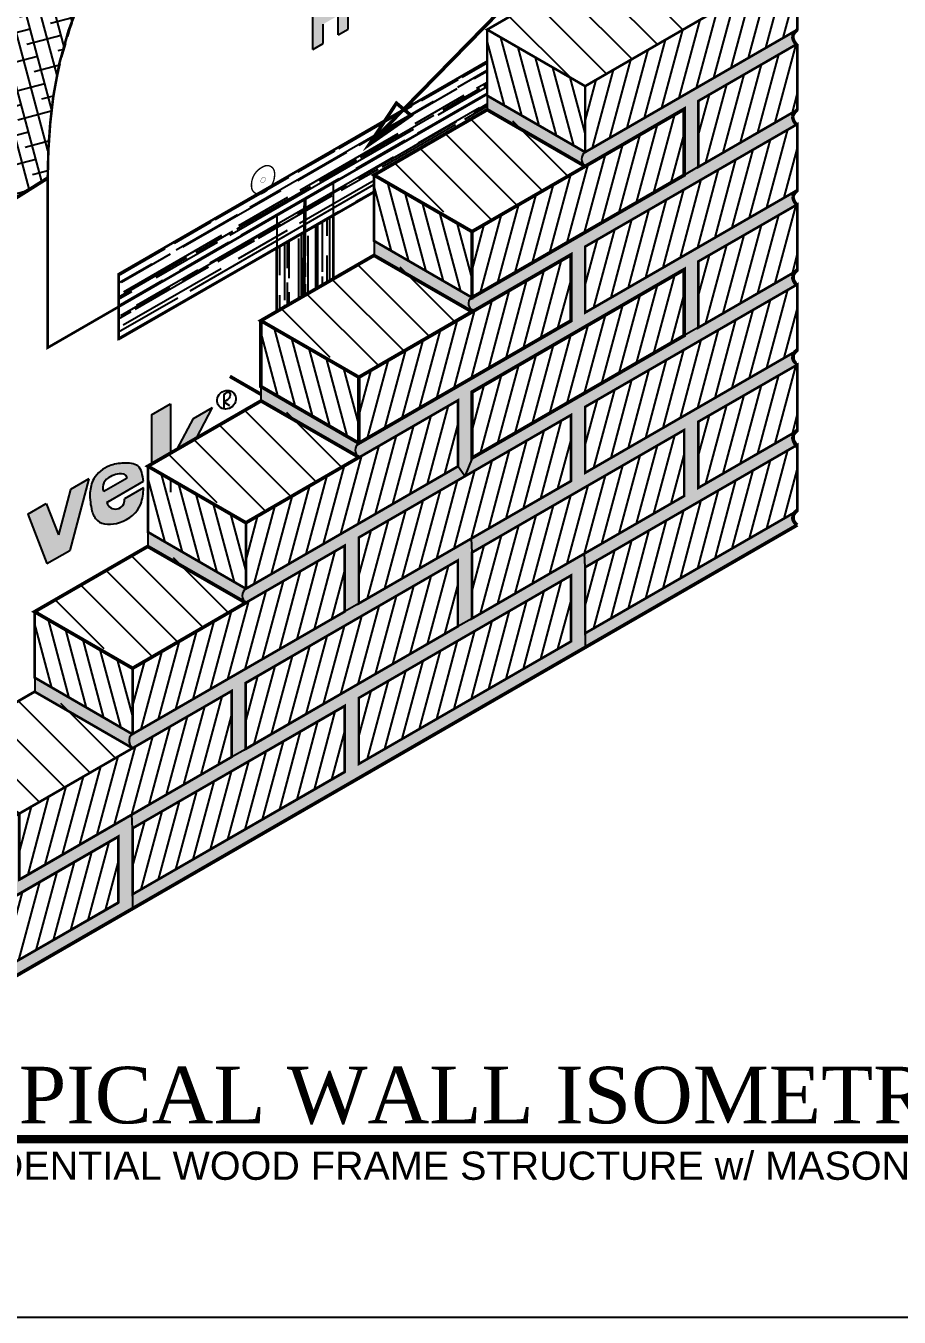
# Model space of a CAD drawing. Extents: x -7.5 to 66.5, y -293.2 to -219.2.
# Drawn here: x 10.4 to 41.28, y -293.16 to -247.5 of the extents above; entities that cross this region are included whole.
import ezdxf

# ---------------------------------------------------------------- set-up
doc = ezdxf.new("R2010")
doc.units = 0
doc.header["$MEASUREMENT"] = 0
doc.linetypes.add('DASHED', pattern=[0.75, 0.5, -0.25])
for name, color, linetype in [('CLADDING', 242, 'CONTINUOUS'), ('DUPONTLOGO', 7, 'CONTINUOUS'), ('FASTENING', 1, 'CONTINUOUS'), ('INSULATION', 40, 'CONTINUOUS'), ('STRUCTURE', 7, 'CONTINUOUS'), ('TEXT', 7, 'CONTINUOUS'), ('TITLE', 7, 'CONTINUOUS'), ('TYVEK', 5, 'DASHED')]:
    doc.layers.add(name, color=color, linetype=linetype)
doc.styles.add('DETAILS', font='sanss___.ttf', dxfattribs={"height": 1})
doc.styles.add('TITLE', font='TIMES.TTF', dxfattribs={"height": 2})
pattern_1 = [(135, (-379.8492787600583, -262.6702526247009), (-0.7071067811865476, -0.7071067811865475), [])]
pattern_2 = [(74.99999999999999, (-379.8492787600583, -268.3443157303655), (-0.4829629131445341, 0.1294095225512605), [])]
pattern_3 = [(74.99999999999999, (-379.8492787600583, -262.6702526247009), (-0.4829629131445341, 0.1294095225512605), [])]

# ---------------------------------------------------------------- blocks, each defined once
blk = doc.blocks.new('A$C75422246')
at = {"layer": 'STRUCTURE'}
for points, const_width in [([(1.674398539479625, 1.577320099107055, 0.5655532621440619), (0.8987215331621883, 1.993011479701181, 0.3241944426603776), (0.04997871842306267, 0.5605629665240031, 0.5650898043133372), (0.848136404993511, 0.1111688816761216, 0.3155850526292971), (1.674398539479625, 1.577320099107055, 0.577350269189626)], 0.1), ([(1.031631028562803, 1.151078264046731, 0.5655532621440619), (0.8764956272993167, 1.234216540165562, 0.3241944426603776), (0.7067470643514895, 0.9477268375301264, 0.5650898043133372), (0.8663786016655806, 0.8578480205605388, 0.3155850526292971), (1.031631028562803, 1.151078264046731, 0.577350269189626)], 0.02)]:
    blk.add_lwpolyline(points, format="xyb", dxfattribs=dict(at, const_width=const_width))
blk = doc.blocks.new('A$C374643C7')
at = {"layer": 'INSULATION', "xscale": 0.5, "yscale": 0.5, "zscale": 0.5}
blk.add_blockref('A$C75422246', (-9.447751381230773e-08, -7.725697237503937e-07), dxfattribs=at)

msp = doc.modelspace()

# ---------------------------------------------------------------- hatches: boundary and pattern name
at = {"layer": 'CLADDING'}
h = msp.add_hatch(dxfattribs=at)
h.set_pattern_fill('ZIGZAG', color=254, scale=4, angle=59.99999999999999, style=0)
h.set_pattern_definition([(59.99999999999999, (-379.8492787600583, -262.6702526247009), (-0.1830127018922192, 0.6830127018922194), [0.5, -0.5]), (150, (-379.5992787600583, -262.2372399228086), (-0.6830127018922193, -0.1830127018922192), [0.5, -0.5])])
edge = h.paths.add_edge_path()
edge.add_line((12.56521923045273, -236.3013013002542), (13.86425733612981, -235.5513013002541))
edge.add_line((13.86425733612981, -235.5513013002541), (26.42162569100418, -228.301301300254))
edge.add_line((26.42162569100418, -228.301301300254), (27.47066379668076, -227.6956388675515))
edge.add_line((27.47066379668076, -227.6956388675515), (27.47066379668075, -227.4069637329567))
edge.add_line((27.47066379668075, -227.4069637329567), (2.302463425002475, -241.9378309925634))
edge.add_spline(control_points=[(2.302463425002486, -241.9378309925635), (-0.7578864473253475, -246.7125052989014), (-4.210912280244713, -246.9748518839021), (-4.049229298362945, -257.2456069903071), (-4.046924067808902, -257.2385408568867), (-4.049229298362945, -257.2456069903071)], knot_values=[0, 0, 0, 0, 6.202530179452576, 17.27267891957846, 17.29541825971954, 17.29541825971954, 17.29541825971954, 17.29541825971954], degree=3, periodic=0)
edge.add_line((-4.049229298362945, -257.2456069903071), (-4.049229298362945, -277.4301381399812))
edge.add_line((-4.049229298362945, -277.4301381399812), (-3.799229298362945, -277.2858005726837))
edge.add_line((-3.799229298362945, -277.2858005726837), (-3.799229298362945, -276.0744757072788))
edge.add_line((-3.799229298362945, -276.0744757072788), (-1.291187230098046, -274.6264569440273))
edge.add_line((-1.291187230098046, -274.6264569440273), (-1.29118723009816, -248.319823327521))
edge.add_line((-1.29118723009816, -248.319823327521), (0.007850875578626404, -247.5698233275211))
edge.add_line((0.007850875578626305, -247.5698233275211), (12.56521923045273, -236.3013013002542))
h = msp.add_hatch(dxfattribs=at)
h.set_pattern_fill('ANSI38', color=63, scale=4, angle=59.99999999999999, style=0)
h.set_pattern_definition([(104.9999999999999, (-379.8492787600583, -262.6702526247009), (-0.4829629131445342, -0.1294095225512603), []), (195, (-379.8492787600583, -262.6702526247009), (-0.836516303737808, -0.7417819582470547), [1.25, -0.75])])
edge = h.paths.add_edge_path()
edge.add_line((18.37860621491111, -239.287995596102), (32.96391042245198, -230.8671662856655))
edge.add_line((32.96391042245198, -230.8671662856655), (32.96391042245198, -230.5784911510707))
edge.add_line((32.96391042245198, -230.5784911510707), (14.24407271690315, -241.3863944895556))
edge.add_spline(control_points=[(14.24407271690319, -241.3863944895556), (12.50161032017576, -243.4103617410117), (8.734683725722505, -247.7858570631097), (9.050378561075206, -257.6512760856255), (4.096585503506446, -262.2393091650613), (1.463910422450169, -264.6776024524316)], knot_values=[0, 0, 0, 0, 7.79390535834013, 16.84918390441189, 27.11992689184162, 27.11992689184162, 27.11992689184162, 27.11992689184162], degree=3, periodic=0)
edge.add_line((1.463910422451761, -264.6776024524302), (1.463910422451647, -280.5901802743172))
edge.add_line((1.463910422451647, -280.5901802743172), (1.713910422451536, -280.4458427070198))
edge.add_line((1.713910422451536, -280.4458427070198), (1.713910422451647, -265.4112754323003))
edge.add_spline(control_points=[(1.713910422451647, -265.4112754323004), (2.367574515841454, -265.2036648713885), (2.592477150118668, -264.9953698733123), (4.23404816696592, -263.4657238564826), (5.646429382002736, -262.1036399640757), (7.358153280000977, -259.8634105255206), (7.846405212915158, -259.1202030481373), (8.460484084051302, -257.9311430086893), (8.645380967806148, -257.5224625630718), (8.968024025655211, -256.6785204932335), (9.102992795697617, -256.2489112991522), (9.401769770598378, -255.13375897653), (9.537478421907224, -254.4437693268456), (9.654143227537531, -253.7586325255078)], knot_values=[13.64538803699946, 13.64538803699946, 13.64538803699946, 13.64538803699946, 14.51989920579396, 14.51989920579396, 20.03308609947003, 20.03308609947003, 22.57030622210672, 22.57030622210672, 23.83891628342507, 23.83891628342507, 25.10752634474342, 25.10752634474342, 27.11992689184159, 27.11992689184159, 27.11992689184159, 27.11992689184159], degree=3, periodic=0)
edge.add_line((9.654143227535206, -253.7586325255189), (11.1783129104685, -252.8786527487867))
edge.add_line((11.1783129104685, -252.8786527487867), (11.17831291046849, -252.389759412811))
edge.add_arc((26.84634182090389, -252.4709839168622), 15.66823944667357, 122.71356302122581, 179.7029760659582, ccw=False)
h = msp.add_hatch(dxfattribs=at)
h.set_pattern_fill('ANSI31', color=256, scale=8, angle=90, style=0)
h.set_pattern_definition(pattern_1)
h.paths.add_polyline_path([(26.71391042245194, -247.6303060064802), (30.17801203758977, -249.6303060064802), (37.67801203758979, -245.300178987558), (34.21391042245197, -243.300178987558)])
h = msp.add_hatch(dxfattribs=at)
h.set_pattern_fill('ANSI31', color=256, scale=4, angle=30, style=0)
h.set_pattern_definition(pattern_3)
h.paths.add_polyline_path([(37.67801203758978, -247.6335123208914), (37.67801203758978, -245.300178987558), (30.17801203758967, -249.6303060064802), (30.17801203758978, -251.9636393398136)])
h = msp.add_hatch(dxfattribs=at)
h.set_pattern_fill('ANSI31', color=256, scale=4, angle=59.99999999999999, style=0)
h.set_pattern_definition([(104.9999999999999, (-379.8492787600583, -262.6702526247009), (-0.4829629131445342, -0.1294095225512603), [])])
h.paths.add_polyline_path([(30.17801203758967, -251.9636393398135), (30.17801203758978, -249.6303060064802), (26.71391042245199, -247.6303060064802), (26.71391042245199, -249.9636393398135)])
for points in [[(33.67801203758966, -252.7762467309834), (34.17801203758967, -252.4875715963884), (34.17801203758966, -250.1542382630552), (37.66995495249976, -248.138164081137, -0.4757794520373483), (37.63578410214672, -247.6578926307868), (30.17801203758937, -251.9636393398139, 0.5074293250181616), (30.17801203758981, -252.4636393398136), (33.67801203758967, -250.44291339765)], [(30.17801203758978, -257.6377024454769), (30.17801203758977, -255.3043691121447), (37.6630061836141, -250.9829057270548, -0.4828182556453718), (37.62297309400746, -250.498622403118), (34.17801203758955, -252.4875715963886), (33.67801203758967, -252.7762467309834), (26.1780120375891, -257.1063737499059, 0.7894647911943272), (26.28299256211525, -257.5531596548088), (29.67801203758967, -255.5930442467396), (29.67801203758967, -257.9263775800729), (22.17801203758895, -262.2565045989956, 0.5074293250180154), (22.1780120375898, -262.7565045989952), (25.67801203758955, -260.7357786568316), (25.67801203758956, -263.069111990165), (25.92801203758966, -263.4247744228676), (26.17801203758966, -262.7804368555701), (26.17801203758967, -260.4471035222366), (33.67801203758967, -256.1169765033145), (33.67801203758967, -258.4503098366479), (34.17801203758967, -258.161634702053), (34.17801203758967, -255.8283013687197), (37.66995495249973, -253.8122271868016, -0.4757794520375062), (37.63578410214686, -253.3319557364512)], [(21.67801203758955, -268.2118464002568), (22.17801203758966, -267.923171265662), (22.17801203758967, -265.5898379323286), (25.92801203758967, -263.4247744228676), (25.67801203758959, -263.069111990165), (18.17801203759034, -267.3992390090867, 0.5074293250194807), (18.17801203758987, -267.8992390090871), (21.67801203758955, -265.8785130669236)], [(14.17801203759117, -272.5419734191781, 0.5527897492294588), (14.19848962914262, -273.0375471151812), (17.67801203758944, -271.0286439160131), (17.67801203758944, -273.3619772493464), (18.17801203758956, -273.0733021147515), (18.17801203758955, -270.7399687814181), (25.67801203758955, -266.4098417624959), (25.67801203758955, -268.7431750958293), (26.17801203758967, -268.4544999612344), (26.17801203758967, -266.1211666279011), (26.15572796889268, -265.6266359019642), (22.17801203758967, -267.9231712656618), (21.67801203758967, -268.2118464002567)], [(13.67801203758944, -276.1713783261049), (13.67801203758944, -278.5047116594383), (6.178012037589554, -282.8348386783605, 0.5074293250188395), (6.17801203758944, -283.3348386783605), (14.17801203758955, -278.7160365248435), (14.17801203758955, -275.38270319151), (10.17801203758944, -277.6921042682686), (10.17801203758944, -275.3587709349353), (9.678012037589326, -275.6474460695301), (9.678012037589326, -277.9807794028634), (6.178012037590349, -280.0015053450264, 0.5074293250196268), (6.17801203758944, -280.5015053450271)]]:
    msp.add_hatch(color=254, dxfattribs=at).paths.add_polyline_path(points)
h = msp.add_hatch(dxfattribs=at)
h.set_pattern_fill('ANSI31', color=256, scale=4, angle=30, style=0)
h.set_pattern_definition(pattern_3)
h.paths.add_polyline_path([(34.17801203758967, -250.1542382630551), (34.17801203758955, -252.4875715963886), (37.67801203758967, -250.4668456542249), (37.67801203758978, -248.1335123208914)])
h = msp.add_hatch(color=253, dxfattribs=at)
h.paths.add_polyline_path([(30.1780120375898, -252.4636393398136, -0.5074293250186993), (30.17801203758978, -251.9636393398136), (26.71391042245199, -249.9636393398136), (26.71391042245199, -250.4636393398136)])
h.paths.add_polyline_path([(22.71391042245199, -255.1063737499056), (22.71391042245199, -255.6063737499056), (26.18441754165916, -257.6100719694045), (26.28299256211524, -257.5531596548088, -0.7894647911957463), (26.17801203758971, -257.1063737499055)])
h.paths.add_polyline_path([(18.71391042245199, -260.2565045989952), (18.71391042245198, -260.7565045989952), (22.17801203759042, -262.7565045989957, -0.5074293250195784), (22.17801203758957, -262.2565045989951)])
h.paths.add_polyline_path([(14.72031592652142, -265.4029372285862), (14.72031592652144, -265.9029372285861), (18.17801203759139, -267.8992390090883, -0.5074293250205554), (18.17801203758959, -267.3992390090872)])
h.paths.add_polyline_path([(14.1844175416589, -273.045671638678), (14.19848962914263, -273.0375471151812, -0.5527897492273373), (14.17801203758957, -272.5419734191792), (10.72031592652142, -270.5456716386781), (10.72031592652144, -271.0456716386781)])
h.paths.add_polyline_path([(9.681214789624011, -275.6455969597807), (10.17801203758944, -275.3587709349353), (10.17801203758944, -275.3513744959378), (6.720315926521215, -273.3550727154366), (6.21711317448642, -273.6455969597808)])
h.paths.add_polyline_path([(6.178012037590195, -280.5015053450276, -0.5074293250193457), (6.178012037589607, -280.0015053450271), (2.713910422451761, -278.0015053450269), (2.713910422451761, -278.5015053450271)])
h.paths.add_polyline_path([(6.178012037590195, -283.3348386783611, -0.5074293250196761), (6.178012037589434, -282.8348386783605), (2.713910422451761, -280.8348386783605), (2.713910422451761, -281.3348386783606)])
h = msp.add_hatch(dxfattribs=at)
h.set_pattern_fill('ANSI31', color=256, scale=8, angle=90, style=0)
h.set_pattern_definition([(135, (-375.8492787600583, -257.5201217756112), (-0.7071067811865476, -0.7071067811865475), [])])
h.paths.add_polyline_path([(30.28108870238481, -252.404127999647), (26.81698708724701, -250.404127999647), (22.81698708724679, -252.7135290764056), (26.28108870238469, -254.7135290764056)])
h = msp.add_hatch(dxfattribs=at)
h.set_pattern_fill('ANSI31', color=256, scale=4, angle=30, style=0)
h.set_pattern_definition(pattern_3)
h.paths.add_polyline_path([(26.17801203758967, -254.7730404165722), (26.17801203758989, -257.1063737499054), (33.67801203758967, -252.7762467309834), (33.67801203758966, -250.4429133976499)])
h = msp.add_hatch(dxfattribs=at)
h.set_pattern_fill('ANSI31', color=256, scale=4, angle=30, style=0)
h.set_pattern_definition([(74.99999999999999, (-375.8492787600582, -263.2015813202734), (-0.4829629131445341, 0.1294095225512605), [])])
h.paths.add_polyline_path([(37.67801203758967, -253.3075754265559), (37.67801203758967, -250.9742420932225), (30.17801203758978, -255.3043691121447), (30.17801203758989, -257.6377024454781)])
h = msp.add_hatch(dxfattribs=at)
h.set_pattern_fill('ANSI31', color=256, scale=4, angle=59.99999999999999, style=0)
h.set_pattern_definition([(104.9999999999999, (-383.8492787600584, -267.8129870347929), (-0.4829629131445342, -0.1294095225512603), [])])
h.paths.add_polyline_path([(26.17801203758967, -254.7730404165722), (22.71391042245199, -252.7730404165722), (22.71391042245199, -255.1063737499056), (26.17801203758955, -257.1063737499055)])
h = msp.add_hatch(dxfattribs=at)
h.set_pattern_fill('ANSI31', color=256, scale=4, angle=30, style=0)
h.set_pattern_definition(pattern_2)
h.paths.add_polyline_path([(37.67801203758967, -256.1409087598894), (37.67801203758967, -253.807575426556), (34.17801203758967, -255.8283013687197), (34.17801203758955, -258.1616347020531)])
h = msp.add_hatch(dxfattribs=at)
h.set_pattern_fill('ANSI31', color=256, scale=8, angle=90, style=0)
h.set_pattern_definition(pattern_1)
h.paths.add_polyline_path([(26.28108870238481, -257.5542588487367), (22.81698708724701, -255.5542588487367), (18.81698708724679, -257.8636599254953), (22.28108870238469, -259.8636599254953)])
h = msp.add_hatch(dxfattribs=at)
h.set_pattern_fill('ANSI31', color=256, scale=4, angle=30, style=0)
h.set_pattern_definition([(74.99999999999999, (-383.8492787600583, -267.8203834737905), (-0.4829629131445341, 0.1294095225512605), [])])
h.paths.add_polyline_path([(29.67801203758967, -257.926377580073), (29.67801203758967, -255.5930442467396), (22.17801203758967, -259.9231712656618), (22.17801203758978, -262.2565045989952)])
h = msp.add_hatch(color=254, dxfattribs=at)
h.paths.add_polyline_path([(37.66995495249995, -256.6455605201349, -0.4757794520377264), (37.63578410214717, -256.1652890697844), (34.17801203758955, -258.1616347020531), (33.67801203758967, -258.450309836648), (26.17801203758967, -262.7804368555702), (25.92801203758967, -263.4247744228676), (29.67801203758967, -261.2597109134065), (29.67801203758967, -263.5930442467396), (26.15572796889279, -265.6266359019641), (26.17801203758967, -266.1211666279009), (33.67801203758955, -261.7910396089788), (33.67801203758955, -264.1243729423122), (30.15572796889279, -266.1579645975366), (30.17801203758967, -266.6450988844759), (37.66995495249961, -262.3196236257994, -0.4757794520374649), (37.63578410214672, -261.8393521754491), (34.17801203758967, -263.8356978077175), (34.17801203758967, -261.5023644743841), (37.66300618361407, -259.4903021660526, -0.4828182556456947), (37.6229730940077, -259.0060188421155), (30.17801203758978, -263.3043691121449), (30.17801203758989, -260.9710357788116)])
h.paths.add_polyline_path([(30.17801203758978, -268.9784322178092), (30.17801203758967, -269.4784322178093), (37.66995495249961, -265.1529569591329, -0.4757794520376161), (37.63578410214683, -264.6726855087825)])
h = msp.add_hatch(dxfattribs=at)
h.set_pattern_fill('ANSI31', color=256, scale=4, angle=30, style=0)
h.set_pattern_definition(pattern_2)
h.paths.add_polyline_path([(33.67801203758967, -258.450309836648), (33.67801203758967, -256.1169765033145), (26.17801203758967, -260.4471035222367), (26.17801203758978, -262.7804368555701)])
h = msp.add_hatch(dxfattribs=at)
h.set_pattern_fill('ANSI31', color=256, scale=4, angle=30, style=0)
h.set_pattern_definition([(74.99999999999999, (-375.8492787600582, -268.8682479869403), (-0.4829629131445341, 0.1294095225512605), [])])
h.paths.add_polyline_path([(37.67801203758967, -258.9742420932229), (37.67801203758967, -256.6409087598894), (30.17801203758978, -260.9710357788116), (30.17801203758989, -263.3043691121451)])
h = msp.add_hatch(dxfattribs=at)
h.set_pattern_fill('ANSI31', color=256, scale=4, angle=59.99999999999999, style=0)
h.set_pattern_definition([(104.9999999999999, (-387.8492787600584, -272.9631178838825), (-0.4829629131445342, -0.1294095225512603), [])])
h.paths.add_polyline_path([(22.17801203758967, -259.9231712656618), (18.71391042245199, -257.9231712656618), (18.71391042245199, -260.2565045989952), (22.17801203758955, -262.2565045989952)])
h = msp.add_hatch(dxfattribs=at)
h.set_pattern_fill('ANSI31', color=256, scale=4, angle=30, style=0)
h.set_pattern_definition([(74.99999999999999, (-379.8492787600583, -274.0109823970323), (-0.4829629131445341, 0.1294095225512605), [])])
h.paths.add_polyline_path([(37.67801203758967, -261.8075754265562), (37.67801203758967, -259.4742420932229), (34.17801203758967, -261.4949680353866), (34.17801203758955, -263.82830136872)])
h = msp.add_hatch(dxfattribs=at)
h.set_pattern_fill('ANSI31', color=256, scale=8, angle=90, style=0)
h.set_pattern_definition([(135, (-383.8492787600584, -267.8129870347929), (-0.7071067811865476, -0.7071067811865475), [])])
h.paths.add_polyline_path([(22.28108870238469, -262.6969932588287), (18.81698708724701, -260.6969932588287), (14.81698708724679, -263.0063943355873), (18.28108870238447, -265.0063943355873)])
h = msp.add_hatch(dxfattribs=at)
h.set_pattern_fill('ANSI31', color=256, scale=4, angle=30, style=0)
h.set_pattern_definition([(74.99999999999999, (-387.8492787600584, -272.9631178838824), (-0.4829629131445341, 0.1294095225512605), [])])
h.paths.add_polyline_path([(25.67801203758944, -263.069111990165), (25.67801203758944, -260.7357786568316), (18.17801203758955, -265.0659056757538), (18.17801203758967, -267.3992390090872)])
h = msp.add_hatch(dxfattribs=at)
h.set_pattern_fill('ANSI31', color=256, scale=4, angle=30, style=0)
h.set_pattern_definition([(74.99999999999999, (-383.8492787600583, -273.4870501404574), (-0.4829629131445341, 0.1294095225512605), [])])
h.paths.add_polyline_path([(29.67801203758967, -263.5930442467399), (29.67801203758967, -261.2597109134065), (22.17801203758967, -265.5898379323287), (22.17801203758978, -267.9231712656621)])
h = msp.add_hatch(dxfattribs=at)
h.set_pattern_fill('ANSI31', color=256, scale=4, angle=30, style=0)
h.set_pattern_definition([(74.99999999999999, (-379.8492787600583, -274.0183788360298), (-0.4829629131445341, 0.1294095225512605), [])])
h.paths.add_polyline_path([(33.67801203758967, -264.1243729423122), (33.67801203758967, -261.7910396089788), (26.17801203758967, -266.1211666279011), (26.17801203758978, -268.4544999612344)])
h = msp.add_hatch(dxfattribs=at)
h.set_pattern_fill('ANSI31', color=256, scale=4, angle=30, style=0)
h.set_pattern_definition([(74.99999999999999, (-375.8492787600582, -274.5423110926046), (-0.4829629131445341, 0.1294095225512605), [])])
h.paths.add_polyline_path([(37.67801203758967, -264.6483051988871), (37.67801203758967, -262.3149718655537), (30.17801203758978, -266.6450988844759), (30.17801203758989, -268.9784322178093)])
h = msp.add_hatch(dxfattribs=at)
h.set_pattern_fill('ANSI31', color=256, scale=4, angle=59.99999999999999, style=0)
h.set_pattern_definition([(104.9999999999999, (-391.8492787600584, -278.1132487329721), (-0.4829629131445342, -0.1294095225512603), [])])
h.paths.add_polyline_path([(18.17801203758967, -265.0733021147514), (14.71391042245199, -263.0733021147514), (14.71391042245199, -265.4066354480848), (18.17801203758955, -267.4066354480848)])
h = msp.add_hatch(dxfattribs=at)
h.set_pattern_fill('ANSI31', color=256, scale=8, angle=90, style=0)
h.set_pattern_definition([(135, (-387.8492787600583, -272.9631178838824), (-0.7071067811865476, -0.7071067811865475), [])])
h.paths.add_polyline_path([(18.28108870238481, -267.8471241079183), (14.81698708724701, -265.8471241079183), (10.81698708724679, -268.1565251846769), (14.28108870238469, -270.1565251846769)])
h = msp.add_hatch(color=254, dxfattribs=at)
h.paths.add_polyline_path([(18.17801203758955, -273.0733021147515), (17.67801203758944, -273.3619772493464), (14.15605280908064, -275.3953813580008), (14.17801203758956, -275.88270319151), (21.67801203758955, -271.5525761725877), (21.67801203758955, -273.8859095059212), (14.17801203758944, -278.2160365248435), (14.17801203758944, -278.7160365248436), (30.17801203758978, -269.4784322178094), (30.17801203758978, -268.9784322178093), (30.17801203758978, -266.6450988844759), (30.15572796889268, -266.1579645975368), (26.17801203758967, -268.4544999612344), (25.67801203758955, -268.7431750958293)])
h.paths.add_polyline_path([(29.67801203758967, -266.9337740190708), (29.67801203758967, -269.2671073524041), (22.17801203758967, -273.5972343713265), (22.17801203758967, -271.2639010379929)], flags=16)
h = msp.add_hatch(dxfattribs=at)
h.set_pattern_fill('ANSI31', color=256, scale=4, angle=30, style=0)
h.set_pattern_definition([(74.99999999999999, (-391.8492787600584, -278.1058522939744), (-0.4829629131445341, 0.1294095225512605), [])])
h.paths.add_polyline_path([(21.67801203758944, -268.2118464002569), (21.67801203758944, -265.8785130669236), (14.17801203758955, -270.2086400858458), (14.17801203758967, -272.5419734191792)])
h = msp.add_hatch(dxfattribs=at)
h.set_pattern_fill('ANSI31', color=256, scale=4, angle=30, style=0)
h.set_pattern_definition([(74.99999999999999, (-387.8492787600584, -278.6371809895468), (-0.4829629131445341, 0.1294095225512605), [])])
h.paths.add_polyline_path([(25.67801203758944, -268.7431750958293), (25.67801203758944, -266.4098417624959), (18.17801203758955, -270.7399687814182), (18.17801203758967, -273.0733021147515)])
h = msp.add_hatch(dxfattribs=at)
h.set_pattern_fill('ANSI31', color=256, scale=4, angle=30, style=0)
h.set_pattern_definition([(74.99999999999999, (-383.8492787600583, -279.1611132461217), (-0.4829629131445341, 0.1294095225512605), [])])
h.paths.add_polyline_path([(29.67801203758967, -269.2671073524041), (29.67801203758967, -266.9337740190707), (22.17801203758967, -271.2639010379929), (22.17801203758978, -273.5972343713263)])
h = msp.add_hatch(dxfattribs=at)
h.set_pattern_fill('ANSI31', color=256, scale=4, angle=59.99999999999999, style=0)
h.set_pattern_definition([(104.9999999999999, (-395.8492787600584, -283.2559831430641), (-0.4829629131445342, -0.1294095225512603), [])])
h.paths.add_polyline_path([(14.17801203758967, -270.2160365248434), (10.71391042245199, -268.2160365248434), (10.71391042245199, -270.5493698581768), (14.17801203758955, -272.5493698581768)])
h = msp.add_hatch(dxfattribs=at)
h.set_pattern_fill('ANSI31', color=256, scale=8, angle=90, style=0)
h.set_pattern_definition([(135, (-391.842873255989, -278.1021540744756), (-0.7071067811865476, -0.7071067811865475), [])])
h.paths.add_polyline_path([(14.28749420645414, -272.9861602985114), (10.82339259131635, -270.9861602985114), (6.823392591316122, -273.29556137527), (10.28749420645403, -275.29556137527)])
h = msp.add_hatch(dxfattribs=at)
h.set_pattern_fill('ANSI31', color=256, scale=4, angle=30, style=0)
h.set_pattern_definition([(74.99999999999999, (-395.8492787600586, -283.2485867040664), (-0.4829629131445341, 0.1294095225512605), [])])
h.paths.add_polyline_path([(17.67801203758944, -273.3545808103489), (17.67801203758944, -271.0212474770155), (10.17801203758944, -275.3513744959378), (10.17801203758955, -277.6847078292711)])
h = msp.add_hatch(dxfattribs=at)
h.set_pattern_fill('ANSI31', color=256, scale=4, angle=30, style=0)
h.set_pattern_definition([(74.99999999999999, (-391.8492787600584, -283.7799153996386), (-0.4829629131445341, 0.1294095225512605), [])])
h.paths.add_polyline_path([(21.67801203758944, -273.8859095059212), (21.67801203758944, -271.5525761725878), (14.17801203758955, -275.88270319151), (14.17801203758967, -278.2160365248434)])
h = msp.add_hatch(dxfattribs=at)
h.set_pattern_fill('ANSI31', color=256, scale=4, angle=30, style=0)
h.set_pattern_definition([(74.99999999999999, (-399.8492787600586, -288.3987175531558), (-0.4829629131445341, 0.1294095225512605), [])])
h.paths.add_polyline_path([(13.67801203758944, -278.5047116594383), (13.67801203758944, -276.1713783261049), (6.17801203758944, -280.5015053450271), (6.178012037589554, -282.8348386783605)])
at = {"layer": 'DUPONTLOGO'}
for points in [[(21.44434475230375, -247.1322292437498), (21.44434475230375, -247.8182546475341), (21.80434475230373, -247.6104085506259), (21.80434475230373, -245.878357743057), (21.44434475230374, -246.0862038399654), (21.44434475230375, -246.7722292437498), (20.91030664662707, -247.0805562878197), (20.91030664662707, -246.3945308840353), (20.55030664662706, -246.6023769809436), (20.55030664662706, -248.3344277885124), (20.91030664662706, -248.1265816916039), (20.91030664662707, -247.4405562878197)], [(11.55515920876831, -265.4922432452187), (11.12827627008545, -264.389024856221), (10.47262745403761, -264.7675638766598), (11.14920980074426, -266.5160949584162), (11.96110861679216, -266.0473449584163), (12.63769096349865, -263.5175638766598), (11.98204214745084, -263.896102897099)]]:
    msp.add_hatch(color=182, dxfattribs=at).paths.add_polyline_path(points)
h = msp.add_hatch(color=182, dxfattribs=at)
h.paths.add_polyline_path([(15.76041678776374, -262.46910138303), (16.43699913447033, -262.07847638303), (17.00968504373832, -260.9933919175422), (16.33310269703171, -261.3840169175422)])
h.paths.add_polyline_path([(14.84462153427711, -262.9978360191531), (15.52120388098371, -262.6072110191531), (15.52120388098405, -260.8594798538116), (14.84462153427756, -261.2501048538117)])
h = msp.add_hatch(color=182, dxfattribs=at)
edge = h.paths.add_edge_path()
edge.add_spline(control_points=[(14.56706922553138, -263.6039413176609), (14.53242756329331, -263.385699300903), (14.46803501410153, -262.9800270873924), (13.84452707542431, -262.9424427448563), (13.28922976748612, -263.0310370236405), (12.77964890589004, -263.4276595763945), (12.63068990640699, -264.0630669802987), (12.69874058858619, -264.4467876428697), (12.73667977454346, -264.6607171599105)], knot_values=[0, 0, 0, 0, 0.5827593182052485, 1.083243575514109, 1.602995822488099, 2.320452805997204, 2.834594860345293, 3.482391664081016, 3.482391664081016, 3.482391664081016, 3.482391664081016], degree=3, periodic=0)
edge.add_spline(control_points=[(12.73667977454323, -264.6607171599105), (12.79067245359914, -264.7842442148032), (12.95583759461266, -265.1621169893551), (13.84689311423898, -265.139738944186), (14.51145594755195, -264.5736942011087), (14.55204196933977, -264.0370226743722), (14.56706922553093, -263.8383163176611)], knot_values=[0, 0, 0, 0, 0.3828216730715811, 1.171062387004566, 2.162538929496697, 2.745476785218138, 2.745476785218138, 2.745476785218138, 2.745476785218138], degree=3, periodic=0)
edge.add_line((14.56706922553095, -263.8383163176609), (13.89048687882464, -264.2289413176609))
edge.add_arc((13.57802806856482, -264.2712003751235), 0.3153035617410831, -165.32686731614842, 7.702335397962713, ccw=False)
edge.add_line((13.27300761558286, -264.3510681365125), (13.34922100145883, -264.3070663176611))
edge.add_line((13.34922100145883, -264.3070663176611), (14.56706922553136, -263.6039413176608))
edge = h.paths.add_edge_path(flags=16)
edge.add_spline(control_points=[(13.16048641464789, -263.9472822821625), (13.12434886483214, -263.9128224080619), (13.12434886483214, -263.8620819984953), (13.12749957781097, -263.7037264133045), (13.18459746462139, -263.5986698181318), (13.33548025018644, -263.4608679460125), (13.5461960225777, -263.3594674457813), (13.80374159680349, -263.3230681875484), (13.98291356767157, -263.3461366216902), (13.98844183127875, -263.4764688359155)], knot_values=[0.1693351350576057, 0.1693351350576057, 0.1693351350576057, 0.1693351350576057, 0.2360340609454792, 0.2360340609454792, 0.3507194281854419, 0.3507194281854419, 0.4654047954254047, 0.4654047954254047, 0.5437012250705168, 0.5437012250705168, 0.5437012250705168, 0.5437012250705168], degree=3, periodic=0)
edge.add_line((13.9884418312788, -263.4764688359155), (13.1604864146479, -263.9472822821621))
at = {"layer": 'FASTENING'}
h = msp.add_hatch(dxfattribs=at)
h.set_pattern_fill('AR-RROOF', color=5, scale=0.5, angle=30, style=0)
h.set_pattern_definition([(30, (-379.8492787600583, -262.6702526247009), (0.7026279441628827, 0.9830127018922192), [7.5, -1, 2.5, -0.5]), (30, (-379.3983718665417, -262.1212462737548), (-0.7655127018922193, 0.3259068935166518), [1.5, -0.165, 3, -0.375]), (30, (-379.8452724091122, -262.1771918280924), (2.084166049839541, 1.590118510267787), [4, -0.7, 2, -0.5])])
h.paths.add_polyline_path([(26.71391042245199, -249.9091713432212), (26.71391042245199, -248.754470804842), (13.68620580549003, -256.276019572368), (13.68620580549015, -257.4307201107473)])
h.paths.add_polyline_path([(13.68620580549003, -257.4307201107473), (13.68620580549003, -258.5854206491266), (20.27455556876629, -254.7816351397836), (20.27455556876629, -253.6269346014043)])
h.paths.add_polyline_path([(20.27455556876617, -253.6269346014043), (20.27455556876629, -254.7816351397836), (22.71391042245187, -253.3732729583591), (22.71391042245199, -252.7730404165722), (26.7139104224521, -250.4636393398136), (26.71391042245199, -249.9091713432212)], flags=17)
h = msp.add_hatch(dxfattribs=at)
h.set_pattern_fill('AR-RROOF', color=5, scale=0.5, angle=90, style=0)
h.set_pattern_definition([(90, (-379.8492787600583, -262.6702526247009), (-0.4999999999999999, 1.1), [7.5, -1, 2.5, -0.5]), (90, (-380.0992787600583, -262.0052526247008), (-0.665, -0.4999999999999999), [1.5, -0.165, 3, -0.375]), (90, (-380.2742787600583, -262.4202526247009), (-0.3349999999999999, 2.6), [4, -0.7, 2, -0.5])])
h.paths.add_polyline_path([(21.27455556876629, -254.2042848705939), (20.27455556876629, -254.7816351397836), (20.27455556876629, -257.0221323703278), (21.27455556876629, -256.4447821011382)])
h.paths.add_polyline_path([(20.27455556876629, -254.7816351397835), (19.27455556876625, -255.3589854089732), (19.27455556876617, -257.5994826395175), (20.27455556876629, -257.0221323703277)])
at = {"layer": 'INSULATION'}
h = msp.add_hatch(dxfattribs=at)
h.set_pattern_fill('CROSS', color=256, scale=2, angle=30, style=0)
h.set_pattern_definition([(30, (-379.8492787600583, -262.6702526247009), (0.1830127018922194, 0.6830127018922193), [0.25, -0.75]), (120, (-379.6785255845853, -262.7160058001739), (-0.6830127018922193, 0.1830127018922194), [0.2499999999999999, -0.7499999999999996])])
edge = h.paths.add_edge_path()
edge.add_spline(control_points=[(0.963910422451761, -264.4118978853922), (3.596585503507906, -261.9736045980219), (8.550378561076819, -257.3855715185861), (8.291344179850801, -249.2907836859702), (10.15593841752595, -245.8190261823817), (10.68601597513099, -245.0041122801167)], knot_values=[4.867445398204012, 4.867445398204012, 4.867445398204012, 4.867445398204012, 15.13818838563371, 24.1934669317055, 27.11992689184154, 27.11992689184154, 27.11992689184154, 27.11992689184154], degree=3, periodic=0)
edge.add_line((10.68601597513501, -245.0041122801094), (4.770990596393005, -250.3198233275213))
edge.add_line((4.770990596393005, -250.3198233275213), (4.770990596393119, -260.5802695127226))

# ---------------------------------------------------------------- linework, layer by layer
at = {"layer": 'CLADDING'}
for p, q in [((26.71391042245199, -247.6303060064801), (34.21391042245199, -243.300178987558)), ((30.17801203758978, -249.6303060064802), (37.67801203758955, -245.3001789875581)), ((37.67801203758978, -247.6335123208914), (37.67801203758978, -245.300178987558)), ((30.17801203758978, -249.6303060064802), (26.71391042245199, -247.6303060064802)), ((26.71391042245199, -247.6303060064802), (26.71391042245199, -250.4636393398136)), ((30.17801203758989, -251.9636393398136), (37.67801203758967, -247.6335123208915)), ((34.17801203758967, -250.1542382630551), (37.67801203758967, -248.1335123208915)), ((37.67801203758967, -250.4668456542248), (37.67801203758978, -248.1335123208914)), ((30.17801203758978, -249.6303060064802), (30.17801203758967, -251.9636393398136)), ((30.17801203758978, -251.9636393398136), (26.71391042245199, -249.9636393398136)), ((34.17801203758967, -250.1542382630551), (34.17801203758967, -252.4875715963886)), ((22.71391042245199, -252.7730404165722), (26.71391042245199, -250.4636393398136)), ((26.17801203758967, -254.7730404165722), (33.67801203758967, -250.44291339765)), ((30.17801203758978, -252.4636393398136), (26.71391042245199, -250.4636393398136)), ((33.67801203758967, -250.44291339765), (33.67801203758967, -252.7762467309834)), ((34.17801203758955, -252.4875715963886), (37.67801203758978, -250.4668456542248)), ((30.17801203758967, -255.3043691121448), (37.67801203758978, -250.9742420932226)), ((37.67801203758967, -253.3075754265559), (37.67801203758978, -250.9742420932225)), ((34.17801203758955, -252.4875715963886), (33.67801203758967, -252.7762467309834)), ((26.17801203758967, -254.7730404165722), (22.71391042245199, -252.7730404165722)), ((22.71391042245199, -252.7730404165722), (22.71391042245199, -255.6137701889032)), ((26.17801203758967, -257.1063737499055), (33.67801203758955, -252.7762467309834)), ((30.17801203758967, -257.6377024454781), (37.67801203758989, -253.3075754265559)), ((34.17801203758967, -255.8283013687197), (37.67801203758989, -253.8075754265559)), ((37.67801203758967, -256.1409087598894), (37.67801203758967, -253.807575426556)), ((26.17801203758967, -254.7730404165722), (26.17801203758989, -257.1063737499055)), ((26.17801203758967, -257.1063737499055), (22.71391042245199, -255.1063737499055)), ((18.71391042245199, -257.9231712656618), (22.71391042245199, -255.6137701889032)), ((22.17801203758967, -259.9231712656618), (29.67801203758967, -255.5930442467396)), ((26.17801203758967, -257.6063737499056), (22.71391042245199, -255.6063737499056)), ((29.67801203758967, -255.5930442467396), (29.67801203758967, -257.926377580073)), ((30.17801203758978, -255.3043691121447), (30.17801203758978, -257.6377024454781)), ((26.17801203758967, -260.4471035222367), (33.67801203758967, -256.1169765033145)), ((33.67801203758967, -256.1169765033145), (33.67801203758967, -258.4503098366479)), ((34.17801203758967, -255.8283013687197), (34.17801203758967, -258.1616347020531)), ((34.17801203758955, -258.1616347020531), (37.67801203759001, -256.1409087598893)), ((30.17801203758978, -260.9710357788116), (37.67801203759012, -256.6409087598893)), ((37.67801203758967, -258.9742420932226), (37.67801203758967, -256.6409087598894)), ((22.17801203758967, -259.9231712656618), (18.71391042245199, -257.9231712656618)), ((18.71391042245199, -257.9231712656618), (18.71391042245199, -260.7639010379928)), ((22.17801203758967, -262.2565045989952), (29.67801203758967, -257.926377580073)), ((26.17801203758967, -262.7804368555701), (33.67801203758967, -258.450309836648)), ((30.17801203758978, -263.3043691121447), (37.67801203758967, -258.9742420932226)), ((34.17801203758967, -261.502364474384), (37.67801203758978, -259.4816385322204)), ((37.67801203758989, -261.8149718655537), (37.67801203758978, -259.4816385322204)), ((22.17801203758967, -262.2565045989952), (18.71391042245199, -260.2565045989952)), ((22.17801203758967, -259.9231712656618), (22.17801203758978, -262.2565045989952)), ((22.17801203758967, -259.9231712656618), (22.17801203758967, -262.2565045989952)), ((18.17801203758955, -265.0659056757538), (25.67801203758967, -260.7357786568316)), ((22.17801203758967, -262.7565045989952), (18.71391042245199, -260.7565045989952)), ((25.67801203758955, -260.7357786568316), (25.67801203758955, -263.069111990165)), ((26.17801203758967, -260.4471035222367), (26.17801203758967, -262.7804368555701)), ((14.71391042245199, -263.0733021147514), (18.71391042245199, -260.7639010379928)), ((30.17801203758978, -260.9710357788116), (30.17801203758978, -263.304369112145)), ((22.17801203758967, -265.5898379323287), (29.67801203758967, -261.2597109134065)), ((29.67801203758967, -261.2597109134065), (29.67801203758967, -263.5930442467399)), ((34.17801203758967, -261.4949680353866), (34.17801203758967, -263.8356978077175)), ((26.17801203758967, -266.1211666279011), (33.67801203758967, -261.7910396089788)), ((33.67801203758967, -261.7836431699814), (33.67801203758967, -264.1243729423122)), ((34.17801203758967, -263.8356978077175), (37.67801203758989, -261.8149718655536)), ((30.17801203758978, -266.6450988844759), (37.67801203758989, -262.3149718655536)), ((37.67801203758989, -264.6483051988871), (37.67801203758978, -262.3149718655537)), ((18.17801203758955, -265.0659056757538), (14.71391042245176, -263.0659056757538)), ((14.72031592652132, -263.0696038952526), (14.72031592652144, -265.9130409521542)), ((18.17801203758944, -267.3992390090872), (25.67801203758967, -263.069111990165)), ((22.17801203758967, -267.9231712656618), (29.67801203758967, -263.5930442467396)), ((26.17801203758967, -268.4544999612344), (33.67801203758967, -264.1243729423122)), ((30.17801203758967, -268.9784322178093), (37.67801203759001, -264.648305198887)), ((6.17801203758944, -283.3348386783606), (37.67801203759012, -265.148305198887)), ((18.17801203758955, -265.0659056757538), (18.17801203758967, -267.3992390090872)), ((18.17801203758955, -267.3992390090872), (14.71391042245176, -265.3992390090872)), ((22.17801203758967, -265.5898379323287), (22.17801203758967, -267.9231712656621)), ((10.71391042245199, -268.2160365248434), (14.71391042245199, -265.9066354480848)), ((14.17801203758955, -270.2086400858458), (21.67801203758967, -265.8785130669236)), ((18.17801203758955, -267.8992390090872), (14.71391042245176, -265.8992390090872)), ((21.67801203758955, -265.8785130669236), (21.67801203758955, -268.2118464002569)), ((26.17801203758967, -266.1137701889036), (26.17801203758967, -268.4544999612344)), ((18.17801203758955, -270.7399687814182), (25.67801203758967, -266.4098417624959)), ((25.67801203758955, -266.4024453234985), (25.67801203758955, -268.7431750958293)), ((30.17801203758978, -266.6450988844759), (30.17801203758978, -268.9784322178093)), ((22.17801203758967, -271.2639010379929), (29.67801203758967, -266.9337740190708)), ((29.67801203758967, -266.9337740190708), (29.67801203758967, -269.2671073524042)), ((14.17801203758955, -270.2086400858458), (10.71391042245176, -268.2086400858458)), ((10.72031592652132, -268.2123383053446), (10.72031592652144, -271.0530680776754)), ((14.17801203758967, -272.5419734191789), (21.67801203758967, -268.2118464002567)), ((18.17801203758955, -273.0733021147515), (25.67801203758955, -268.7431750958293)), ((22.17801203758967, -273.5972343713264), (29.67801203758967, -269.2671073524042)), ((14.17801203758955, -270.2086400858458), (14.17801203758955, -272.5419734191789)), ((14.17801203758955, -270.2086400858458), (14.17801203758955, -272.5419734191792)), ((14.17801203758955, -272.5419734191792), (10.71391042245176, -270.5419734191792)), ((18.17801203758955, -270.7325723424207), (18.17801203758955, -273.0733021147515)), ((2.713910422451761, -275.668172011694), (10.72031592652132, -271.045671638678)), ((6.17801203758944, -277.6681720116937), (17.67801203758944, -271.028643916013)), ((14.17801203758955, -273.0419734191792), (10.71391042245176, -271.0419734191792)), ((17.67801203758944, -271.0212474770155), (17.67801203758944, -273.3619772493464)), ((14.17801203758955, -275.88270319151), (21.67801203758944, -271.5525761725878)), ((21.67801203758955, -271.5525761725878), (21.67801203758955, -273.8859095059212)), ((22.17801203758967, -271.2639010379929), (22.17801203758967, -273.5972343713264)), ((10.17801203758944, -277.6921042682686), (17.67801203758944, -273.3619772493464)), ((14.17801203758944, -278.2160365248435), (21.67801203758955, -273.8859095059213)), ((6.17801203758944, -280.5015053450271), (13.67801203758944, -276.1713783261049)), ((13.67801203758944, -276.1713783261049), (13.67801203758944, -278.5047116594383)), ((14.17801203758955, -275.88270319151), (14.17801203758955, -278.2160365248434)), ((6.17801203758944, -282.8348386783605), (13.67801203758944, -278.5047116594384))]:
    msp.add_line(p, q, dxfattribs=at)
at = {"layer": 'CLADDING', "color": 253}
for p, q in [((34.17801203758955, -258.1616347020531), (33.67801203758967, -258.450309836648)), ((26.17801203758967, -262.7804368555701), (25.92801203758967, -263.4247744228676)), ((25.92801203758967, -263.4247744228676), (25.67801203758955, -263.069111990165)), ((26.17801203758967, -266.1211666279011), (26.15572796889268, -265.6266359019642)), ((30.17801203758978, -266.6450988844759), (30.15572796889268, -266.1579645975368)), ((22.17801203758967, -267.9231712656621), (21.67801203758967, -268.2118464002567)), ((26.17801203758967, -268.4544999612344), (25.67801203758955, -268.7431750958293)), ((30.17801203758978, -268.9784322178093), (30.17801203758978, -269.4784322178094)), ((18.17801203758955, -273.0733021147515), (17.67801203758944, -273.3619772493464)), ((14.17801203758955, -275.88270319151), (14.15572796889245, -275.3881724655735)), ((14.17801203758944, -278.2160365248435), (14.17801203758944, -278.7160365248435))]:
    msp.add_line(p, q, dxfattribs=at)
at = {"layer": 'CLADDING'}
for points, const_width in [([(34.21391042245199, -243.300178987558), (37.67801203758978, -245.300178987558), (30.17801203758978, -249.6303060064802), (26.71391042245199, -247.6303060064802), (34.21391042245199, -243.300178987558)], 0.09), ([(30.17801203758978, -249.6303060064802), (30.17801203758989, -251.9636393398136), (37.67801203758978, -247.6335123208914), (37.67801203758978, -245.300178987558)], 0.09), ([(26.71391042245199, -247.6303060064802), (26.71562755552537, -249.9646307270558), (30.17801203758967, -251.9636393398135)], 0.09), ([(37.67801203758978, -248.1335123208914), (37.67801203758978, -250.4668456542248), (34.17801203758967, -252.4875715963885), (34.17801203758967, -250.1542382630551), (37.63146179046458, -248.1603881186)], 0.09), ([(26.71391042245199, -250.4636393398136), (30.17801203759001, -252.4636393398137), (26.17801203758967, -254.7730404165722), (22.71391042245199, -252.7730404165722), (26.71391042245199, -250.4636393398136)], 0.125), ([(26.17801203758967, -254.7730404165722), (26.17801203758989, -257.1063737499051), (33.67801203758967, -252.7762467309833), (33.67801203758967, -250.44291339765), (26.17801203758967, -254.7730404165722)], 0.125), ([(37.67801203758978, -250.9742420932226), (37.67801203758989, -253.3075754265559), (30.17801203758967, -257.6377024454781), (30.17801203758978, -255.3043691121447), (37.67801203758978, -250.9742420932226)], 0.09), ([(22.71391042245199, -252.7730404165722), (22.71391042245199, -255.1009567092746), (26.17801203759024, -257.1063737499053), (26.17801203758967, -254.7730404165722)], 0.09), ([(37.67801203758978, -253.8149718655534), (37.67801203758989, -256.1483051988868), (34.17801203758967, -258.1690311410506), (34.17801203758967, -255.8283013687197), (37.67801203758978, -253.8149718655535)], 0.09), ([(22.71391042245199, -255.6137701889032), (26.17801203758967, -257.6063737499056), (22.17801203758967, -259.9231712656618), (18.71391042245199, -257.9231712656618), (22.71391042245199, -255.6137701889032)], 0.125), ([(29.67801203758967, -255.5930442467397), (29.67801203758978, -257.926377580073), (22.17801203758955, -262.2565045989952), (22.17801203758967, -259.9231712656618), (29.67801203758967, -255.5930442467397)], 0.125), ([(33.67801203760081, -256.1169765033081), (33.67801203760092, -258.4503098366415), (26.17801203760069, -262.7804368555637), (26.17801203760081, -260.4471035222303), (33.67801203760081, -256.1169765033081)], 0.125), ([(37.67801203760092, -256.6409087598831), (37.67801203760104, -258.9742420932164), (30.17801203760081, -263.3043691121386), (30.17801203760092, -260.9710357788052), (37.67801203760092, -256.6409087598831)], 0.09), ([(18.71391042245199, -257.9231712656618), (18.71391042245199, -260.2510875583642), (22.17801203758978, -262.2565045989951)], 0.125), ([(37.67801203758978, -259.4816385322202), (37.67801203758989, -261.8149718655536), (34.17801203758967, -263.8356978077175), (34.17801203758967, -261.4949680353866), (37.67801203758978, -259.4816385322204)], 0.09), ([(18.72031592652132, -260.7602028184941), (22.184417541659, -262.7528063794965), (18.184417541659, -265.0696038952527), (14.72031592652132, -263.0696038952527), (18.72031592652132, -260.7602028184941)], 0.125), ([(25.68441754167014, -260.7394768763241), (25.68441754167026, -263.0728102096575), (18.18441754167003, -267.4029372285797), (18.18441754167014, -265.0696038952462), (25.68441754167014, -260.7394768763241)], 0.09), ([(29.67801203760081, -261.2597109134001), (29.67801203760092, -263.5930442467335), (22.17801203760069, -267.9231712656557), (22.17801203760081, -265.5898379323222), (29.67801203760081, -261.2597109134001)], 0.09), ([(33.67801203760081, -261.7910396089725), (33.67801203760092, -264.1243729423059), (26.17801203760069, -268.4544999612281), (26.17801203760081, -266.1211666278946), (33.67801203760081, -261.7910396089725)], 0.09), ([(37.67801203760092, -262.3149718655474), (37.67801203760104, -264.6483051988807), (30.17801203760081, -268.9784322178029), (30.17801203760092, -266.6450988844695), (37.67801203760092, -262.3149718655474)], 0.09), ([(14.72031592652132, -263.0696038952527), (14.72031592652132, -265.3975201879551), (18.18441754165912, -267.402937228586)], 0.09), ([(14.71391042245199, -265.9066354480848), (18.17801203758967, -267.8992390090872), (14.17801203758967, -270.2160365248434), (10.71391042245199, -268.2160365248434), (14.71391042245199, -265.9066354480848)], 0.125), ([(21.67801203760069, -265.8785130669172), (21.67801203760081, -268.2118464002506), (14.17801203760058, -272.5419734191727), (14.17801203760069, -270.2086400858393), (21.67801203760069, -265.8785130669172)], 0.09), ([(25.67801203760069, -266.4024453234921), (25.67801203760081, -268.7357786568255), (18.17801203760058, -273.0659056757477), (18.17801203760069, -270.7325723424142), (25.67801203760069, -266.4024453234921)], 0.09), ([(29.67801203760081, -266.9337740190645), (29.67801203760092, -269.2671073523977), (22.17801203760069, -273.5972343713199), (22.17801203760081, -271.2639010379866), (29.67801203760081, -266.9337740190645)], 0.09), ([(10.71391042245199, -268.2160365248434), (10.71391042245199, -270.5439528175458), (14.17801203758978, -272.5493698581766)], 0.09), ([(10.71391042245176, -271.0419734191792), (6.720315926521209, -273.3550727154366), (10.17801203758944, -275.3513744959378), (14.17801203758955, -273.0419734191792), (10.71391042245176, -271.0419734191792)], 0.09), ([(17.67801203758944, -271.0212474770157), (17.67801203758955, -273.3545808103489), (10.17801203758933, -277.6847078292711), (10.17801203758944, -275.3513744959378), (17.67801203758944, -271.0212474770157)], 0.09), ([(21.67801203758955, -271.5451797335904), (21.67801203758967, -273.8785130669238), (14.17801203758944, -278.208640085846), (14.17801203758955, -275.8753067525125), (21.67801203758955, -271.5451797335904)], 0.09), ([(13.67801203758967, -276.1639818871075), (13.67801203758978, -278.4973152204409), (6.178012037589554, -282.8274422393631), (6.178012037589667, -280.4941089060296), (13.67801203758967, -276.1639818871075)], 0.09)]:
    msp.add_lwpolyline(points, dxfattribs=dict(at, const_width=const_width))
at = {"layer": 'CLADDING', "color": 7, "const_width": 0.125}
for points in [[(37.67801203758978, -247.6335123208914, 0.1448865171880979), (37.51167862241761, -247.8607207932145, 0.1892060803007631), (37.64925285848273, -248.1555001543544, -0.7567737979507131)], [(37.67801203758978, -250.4668456542248, 0.1448865171880979), (37.51167862241761, -250.694054126548, 0.1892060803007631), (37.64925285848273, -250.9888334876879, -0.7567737979507131)], [(37.69082304572891, -253.3021917128922, 0.1448865171880979), (37.52448963055673, -253.5294001852154, 0.1892060803007631), (37.66206386662185, -253.8241795463553, -0.7567737979507131)], [(37.67801203758989, -256.1355250462256, 0.1448865171880979), (37.51167862241772, -256.3627335185487, 0.1892060803007631), (37.64925285848284, -256.6575128796885, -0.7567737979507131)], [(37.67801203760104, -258.9614619405548, 0.1448865171880979), (37.51167862242886, -259.188670412878, 0.2071864542665244), (37.60947947114317, -259.414560246337, -0.7567737979507131)], [(37.67801203758989, -261.8021917128924, 0.1448865171880979), (37.51167862241772, -262.0294001852155, 0.1598506921348296), (37.67801203760092, -262.3976990993292, -0.7567737979507131)], [(37.67801203760104, -264.6355250462195, 0.1448865171880979), (37.51167862242886, -264.8627335185427, 0.2605734682054505), (37.67801203759012, -265.148305198887, -0.7567737979507131)]]:
    msp.add_lwpolyline(points, format="xyb", dxfattribs=at)
msp.add_lwpolyline([(37.67801203759012, -265.148305198887), (6.178012037589895, -283.3348386783608), (2.713910422451761, -281.3348386783605)], dxfattribs=at)
at = {"layer": 'CLADDING'}
for centre, radius, start, end in [((37.84810404189437, -247.8841376086017), 0.3102685075880194, 126.1214723484523, 233.6599926142774), ((37.83529303375514, -250.7248673809329), 0.3102685075880194, 126.1214723484523, 233.6599926142774), ((30.36092309620955, -252.2136393398136), 0.3097683898744348, 126.19085320538, 233.8091467946215), ((37.84810404189437, -253.5582007142662), 0.3102685075880194, 126.1214723484523, 233.6599926142774), ((37.8481040418946, -256.3915340475996), 0.3102685075880194, 126.1214723484523, 233.6599926142774), ((37.86092309620966, -256.3855250462256), 0.3097683898744348, 126.19085320538, 233.8091467946215), ((26.28380566153311, -257.3172421020804), 0.2359189539143034, 116.6431313602988, 269.8025285529874), ((37.83529303375514, -259.2322638199306), 0.3102685075880194, 126.1214723484523, 233.6599926142774), ((37.8609230962208, -259.2114619405547), 0.3097683898744348, 126.19085320538, 233.8091467946215), ((37.84810404189426, -262.0655971532641), 0.3102685075880194, 126.1214723484523, 233.6599926142774), ((37.86092309620966, -262.0521917128924), 0.3097683898744348, 126.19085320538, 233.8091467946215), ((22.36092309620943, -262.5065045989951), 0.3097683898744348, 126.19085320538, 233.8091467946215), ((37.8609230962208, -264.8855250462194), 0.3097683898744348, 126.19085320538, 233.8091467946215), ((18.36092309620955, -267.6492390090871), 0.3097683898744348, 126.19085320538, 233.8091467946215), ((14.34388777199041, -272.7833291961095), 0.2928606670768545, 124.4994364354329, 253.5197338020131)]:
    msp.add_arc(centre, radius, start, end, dxfattribs=at)
at = {"layer": 'CLADDING', "color": 7}
for centre in [(37.82144701229214, -256.3627335185491), (37.82144701230328, -259.1886704128784), (37.82144701229214, -262.0294001852161), (37.82144701230328, -264.8627335185431)]:
    msp.add_arc(centre, 0.3097683898744641, 126.1908532052328, 233.8091467946099, dxfattribs=at)
at = {"layer": 'DUPONTLOGO', "color": 182}
for p, q in [((21.80434475230373, -247.6104085506259), (21.80434475230373, -245.8783577430571)), ((20.55030664662706, -248.3344277885124), (20.55030664662706, -246.6023769809435)), ((20.91030664662707, -248.1265816916041), (20.91030664662707, -247.4405562878196)), ((21.44434475230374, -247.8182546475342), (21.44434475230375, -247.1322292437498)), ((21.44434475230374, -247.8182546475342), (21.80434475230373, -247.6104085506259)), ((20.55030664662706, -248.3344277885124), (20.91030664662708, -248.1265816916042)), ((20.55030664662706, -248.3344277885124), (20.91030664662707, -248.1265816916041)), ((20.55030664662706, -248.3344277885124), (20.91030664662707, -248.126581691604)), ((17.39997369453846, -260.5325986672661), (17.39997369453846, -261.0564258647488)), ((14.84462153427756, -261.2501048538116), (15.52120388098405, -260.8594798538116)), ((15.52120388098405, -260.8594798538116), (15.52120388098371, -262.6072110191531)), ((16.33310269703173, -261.3840169175422), (17.00968504373822, -260.9933919175422)), ((16.43699913447034, -262.07847638303), (17.00968504373799, -260.9933919175428)), ((17.39997369453846, -260.7945122660075), (17.60648138567518, -260.92760914139)), ((14.84462153427756, -261.2501048538116), (14.84462153427711, -262.9978360191531)), ((15.76041678776375, -262.46910138303), (16.33310269703173, -261.3840169175422)), ((15.52120388098382, -261.8527669175414), (15.52120388098359, -262.6072110191531)), ((13.16048641464789, -263.9472822821621), (13.98844183127875, -263.4764688359155)), ((11.98204214745084, -263.8961028970989), (11.55515920876832, -265.4922432452187)), ((12.63769096349864, -263.5175638766598), (11.96110861679216, -266.0473449584163)), ((12.63769096349864, -263.5175638766598), (11.98204214745084, -263.8961028970989)), ((13.2730076155828, -264.3510681365127), (14.56706922553138, -263.6039413176609)), ((14.5670692255307, -263.8383163176611), (13.89048687882422, -264.2289413176611)), ((15.52120388098348, -263.5319967713521), (15.52120388098325, -263.9919229992962)), ((10.47262745403765, -264.7675638766598), (11.12827627008545, -264.389024856221)), ((11.12827627008545, -264.389024856221), (11.55515920876832, -265.4922432452187)), ((13.34922100145883, -264.3070663176611), (13.2730076155828, -264.3510681365126)), ((10.47262745403765, -264.7675638766599), (11.14920980074425, -266.5160949584163)), ((11.14920980074425, -266.5160949584163), (11.96110861679216, -266.0473449584163))]:
    msp.add_line(p, q, dxfattribs=at)
msp.add_arc((13.57802806856483, -264.2712003751236), 0.3153035617410854, 194.6731326838769, 7.702335397941973, dxfattribs=at)
msp.add_ellipse((17.49962412688461, -260.7203534905184), major_axis=(0.2603864479023359, 0.231586749987972), ratio=0.9031737347499492, dxfattribs=at)
for points in [[(17.39997369453846, -260.5325986672661), (17.60020135156452, -260.4596458539569), (17.62206687179884, -260.6000348401855), (17.39997369453846, -260.7945122660075)], [(14.56706922553138, -263.6039413176609), (14.35983621168015, -263.0592736199542), (13.86906147755889, -262.961168308364), (13.35865208690046, -263.0592736199542), (12.80897338316316, -263.5203569593232), (12.67263865475314, -264.016093677631), (12.73667977454346, -264.6607171599105)], [(12.73667977454323, -264.6607171599105), (12.93257240007841, -264.9896221805993), (13.71750026495073, -265.0618140779879), (14.46684126984218, -264.4125731422018), (14.56706922553093, -263.8383163176611)]]:
    msp.add_spline(points, degree=3, dxfattribs=at)
msp.add_open_spline([(13.98844183127875, -263.4764688359155), (13.98291356767157, -263.3461366216902), (13.80374159680349, -263.3230681875484), (13.5461960225777, -263.3594674457813), (13.33548025018644, -263.4608679460125), (13.18459746462139, -263.5986698181318), (13.12749957781097, -263.7037264133045), (13.12434886483214, -263.8620819984953), (13.12434886483214, -263.9128224080619), (13.16048641464789, -263.9472822821625)], degree=3, knots=[0.1693351350576057, 0.1693351350576057, 0.1693351350576057, 0.1693351350576057, 0.2476315647027177, 0.2476315647027177, 0.3623169319426805, 0.3623169319426805, 0.4770022991826433, 0.4770022991826433, 0.5437012250705168, 0.5437012250705168, 0.5437012250705168, 0.5437012250705168], dxfattribs=at)
at = {"layer": 'FASTENING'}
for p, q in [((13.68620580549003, -256.276019572368), (26.7139104224521, -248.754470804842)), ((13.68620580549015, -258.5854206491266), (22.71391042245199, -253.3732729583591))]:
    msp.add_line(p, q, dxfattribs=at)
at = {"layer": 'FASTENING', "color": 112}
for p, q in [((21.27455556876629, -253.0495843322147), (21.27455556876629, -256.4447821011381)), ((19.27455556876629, -254.204284870594), (19.27455556876617, -257.5994826395174))]:
    msp.add_line(p, q, dxfattribs=at)
at = {"layer": 'FASTENING', "color": 112, "const_width": 0.09}
for points in [[(26.71391042245199, -248.754470804842), (13.68620580549003, -256.276019572368), (13.68620580549015, -258.556352192675), (22.71391042245199, -253.3732729583591)], [(21.27455556876629, -254.2042848705939), (21.27455556876629, -256.4447821011381)], [(19.27455556876629, -255.3589854089732), (19.27455556876617, -257.5994826395174)]]:
    msp.add_lwpolyline(points, dxfattribs=at)
at = {"layer": 'FASTENING', "const_width": 0.125}
msp.add_lwpolyline([(18.71391042245199, -260.5243581900457), (17.61763121359257, -259.8914210937038)], dxfattribs=at)
at = {"layer": 'STRUCTURE'}
msp.add_lwpolyline([(-7.457580742422408, -293.1630578595159), (66.54241925757759, -293.1630578595159), (66.54241925757759, -219.1630578595159), (-7.457580742422408, -219.1630578595159)], close=True, dxfattribs=at)
at = {"layer": 'TEXT', "const_width": 0.125}
for points in [[(42.2439696882816, -240.1815073409), (33.81627344621711, -240.1815073409), (22.54223382018047, -251.6955718235533)], [(23.50655220399134, -250.2321132209078), (22.54223382018048, -251.6955718235533), (24.02075308904818, -250.6641846400764), (23.50655220399134, -250.2321132209078)]]:
    msp.add_lwpolyline(points, dxfattribs=at)
at = {"layer": 'TITLE', "const_width": 0.3}
msp.add_lwpolyline([(-1.653715149409891, -286.870905135202), (59.43232206256447, -286.870905135202)], dxfattribs=at)
at = {"layer": 'TYVEK'}
for p, q in [((11.17831291046861, -258.8786527487867), (26.71391042245199, -249.9091713432212)), ((11.17831291046861, -258.8786527487866), (11.17831291046849, -252.3897594127844)), ((9.654143227550605, -253.75863252551), (11.17831291046849, -252.8786527487867)), ((20.27455556876629, -253.6269346014043), (20.27455556876629, -257.0221323703278))]:
    msp.add_line(p, q, dxfattribs=at)
for points, const_width in [([(26.71391042245199, -249.9091713432212), (11.17831291046861, -258.8786527487866), (11.17831291046849, -252.8786527487867, -0.03428175995442376), (11.37721936562099, -249.9810084507666, -0.06840431429245347), (12.34123812705667, -246.5468220192611, -0.02498924844447207), (13.34929386244693, -244.5133822828641, -0.06248417816263391), (15.24726715212267, -241.9374567684523, -0.03075435643287183), (17.17216618067681, -240.1460476882104, -0.03049443831436127), (20.87971800309987, -237.8439780319178), (33.21391042245199, -230.7228287183681), (33.21391042245199, -243.8775292567476)], 0.09), ([(11.17831291046849, -252.8786527487911), (9.638827875131767, -253.8479545293856, -0.2114567591956374), (1.713910422451761, -265.4112754323004, 3.173013914770129)], 0.125)]:
    msp.add_lwpolyline(points, format="xyb", dxfattribs=dict(at, const_width=const_width))
at = {"layer": 'TYVEK', "const_width": 0.125}
msp.add_lwpolyline([(20.27455556876629, -253.6269346014043), (20.23072123994172, -257.0474401318744)], dxfattribs=at)
at = {"layer": 'TYVEK'}
msp.add_arc((26.84634182090389, -252.4709839168622), 15.66823944667357, 122.7135630212227, 179.702976065812, dxfattribs=at)

# ---------------------------------------------------------------- block references
at = {"layer": 'FASTENING'}
msp.add_blockref('A$C374643C7', (18.35884645589476, -253.470752884931), dxfattribs=at)

# ---------------------------------------------------------------- texts
at = {"layer": 'TITLE', "width": 54.4375, "attachment_point": 4}
for s, insert, char_height, style in [('TYPICAL WALL ISOMETRIC', (6.127701315737768, -285.3294909312397), 2, 'TITLE'), ('RESIDENTIAL WOOD FRAME STRUCTURE w/ MASONRY VENEER ', (6.045084106606256, -287.8132901338263), 1, 'DETAILS')]:
    msp.add_mtext(s, dxfattribs=dict(at, insert=insert, char_height=char_height, style=style))

doc.saveas('drawing.dxf')
